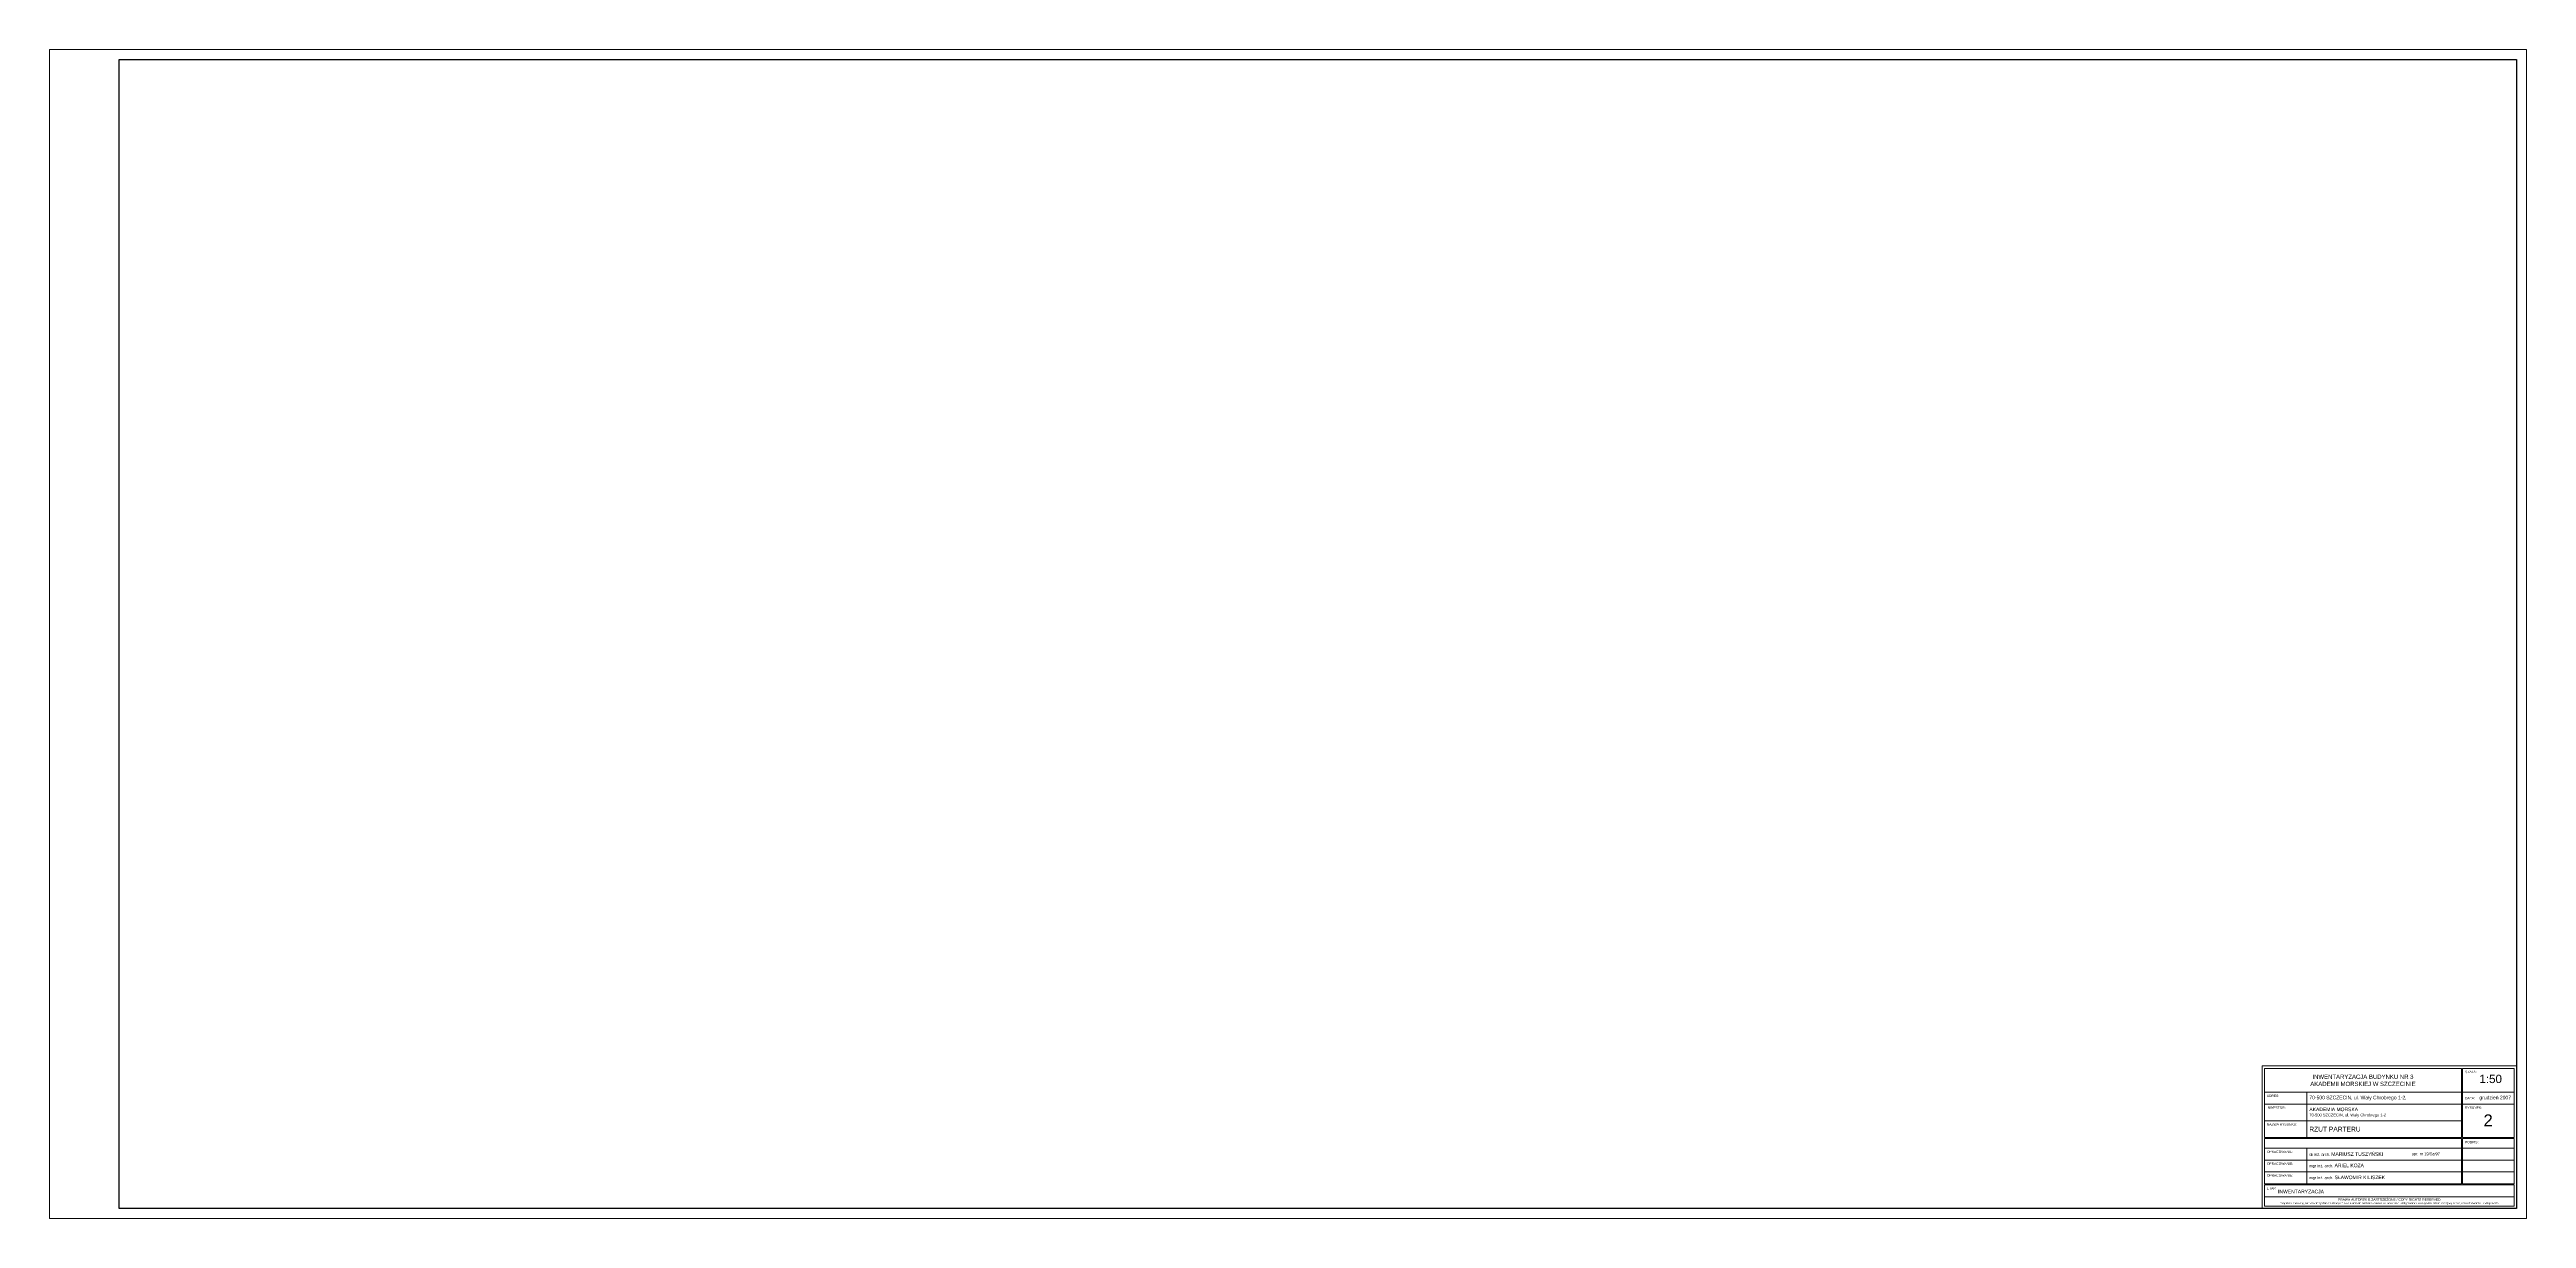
# Paper-space layout 'R02' of a CAD drawing. Header units: centimetres. Extents: x 0 to 1242, y 0 to 586.
import ezdxf

# ---------------------------------------------------------------- set-up
doc = ezdxf.new("R2010")
doc.units = ezdxf.units.CM
doc.header["$MEASUREMENT"] = 0
doc.layers.add('!tabelka', color=7, linetype='Continuous', lineweight=5)
doc.layers.add('RAMKA', color=7, linetype='Continuous', lineweight=25)
doc.styles.add('arial', font='arial.ttf')

psp = doc.layouts.new('R02')

# ---------------------------------------------------------------- linework, layer by layer
at = {"layer": '!tabelka'}
for p, q in [((1111, 40.7), (1111, 75.3)), ((1111, 75.3), (1209.8, 75.3)), ((1136.8, 75.3), (1209.8, 75.3)), ((1209.8, 40.7), (1209.8, 75.3)), ((1210.4, 75.3), (1236.2, 75.3)), ((1210.4, 75.3), (1236.2, 75.3)), ((1210.4, 75.3), (1210.4, 40.7)), ((1236.2, 75.3), (1236.2, 40.7)), ((1111, 63.3), (1209.8, 63.3)), ((1132.3, 40.7), (1132.3, 63.3)), ((1210.4, 63.3), (1236.2, 63.3)), ((1111, 57.4), (1209.8, 57.4)), ((1210.4, 57.4), (1236.2, 57.4)), ((1111, 49), (1209.8, 49)), ((1111, 40.7), (1209.8, 40.7)), ((1111, 40.1), (1111, 17.4)), ((1111, 40.1), (1209.8, 40.1)), ((1209.8, 17.4), (1209.8, 40.1)), ((1210.4, 40.7), (1236.2, 40.7)), ((1210.4, 17.4), (1210.4, 40.1)), ((1210.4, 40.1), (1236.2, 40.1)), ((1236.2, 40.1), (1236.2, 17.4)), ((1111, 35.3), (1209.8, 35.3)), ((1209.8, 29.3), (1111, 29.3)), ((1132.3, 17.4), (1132.3, 35.3)), ((1210.4, 35.3), (1236.2, 35.3)), ((1210.4, 29.3), (1236.2, 29.3)), ((1209.8, 23.4), (1111, 23.4)), ((1111, 17.4), (1209.8, 17.4)), ((1209.8, 17.4), (1111, 17.4)), ((1111, 16.9), (1111, 10.8)), ((1111, 16.9), (1236.2, 16.9)), ((1210.4, 23.4), (1236.2, 23.4)), ((1210.4, 17.4), (1236.2, 17.4)), ((1210.4, 17.4), (1236.2, 17.4)), ((1236.2, 16.9), (1236.2, 10.8)), ((1111, 10.8), (1111, 6.2)), ((1111, 10.8), (1236.2, 10.8)), ((1111, 6.2), (1236.2, 6.2)), ((1236.2, 10.8), (1236.2, 6.2))]:
    psp.add_line(p, q, dxfattribs=at)
psp.add_lwpolyline([(1109.8, 76.5), (1237.4, 76.5), (1237.4, 5), (1109.8, 5)], close=True, dxfattribs=at)
at = {"layer": 'RAMKA'}
psp.add_lwpolyline([(35, 581.4), (1237.4, 581.4), (1237.4, 5), (35, 5)], close=True, dxfattribs=at)

# ---------------------------------------------------------------- texts
at = {"layer": '!tabelka', "style": 'arial'}
for s, insert, char_height, width, attachment_point in [('ADRES:', (1112.2, 62.1), 1.19, 20.05, 1), ('INWENTARYZACJA BUDYNKU NR 3\\PAKADEMII MORSKIEJ W SZCZECINIE', (1160.4, 69.3), 2.148, 98.802, 5), ('{\\H0.6667x;SKALA:\\P\\pt15;\\H4x;   \\H0.875x; 1:50}', (1211.6, 74.1), 1.79, 24.614, 1), ('INWESTOR:', (1112.2, 56.2), 1.19, 20.05, 1), ('AKADEMIA MORSKA\\P{\\H0.8001x;70-500 SZCZECIN, ul. Wały Chrobrego 1-2}', (1133.5, 53.2), 1.79, 76.366, 4), ('70-500 SZCZECIN, ul. Wały Chrobrego 1-2, ', (1133.5, 60.4), 1.79, 76.366, 4), ('{\\H0.6667x;DATA:     }grudzień 2007', (1211.6, 60.4), 1.79, 26.889, 4), ('{\\H0.6667x;RYSUNEK:\\P\\P\\H5x;    2}', (1211.6, 56.2), 1.79, 23.42, 1), ('NAZWA RYSUNKU:', (1112.2, 47.8), 1.193, 20.05, 1), ('RZUT PARTERU', (1133.5, 44.8), 2.386, 76.366, 4), ('PODPIS:', (1211.6, 38.9), 1.19, 24.614, 1), ('OPRACOWANIE:', (1112.2, 34.1), 1.193, 24.614, 1), ('OPRACOWANIE:', (1112.2, 28.1), 1.193, 24.614, 1), ('{\\H0.8x;dr inż. arch. }MARIUSZ TUSZYŃSKI', (1133.5, 32.3), 1.79, 76.366, 4), ('{\\H0.8x;mgr inż. arch. }ARIEL KOZA', (1133.5, 26.4), 1.79, 76.366, 4), ('{\\H0.8x;upr. nr 19/Sz/97}', (1184.8, 32.2), 1.79, 76.366, 4), ('OPRACOWANIE:', (1112.2, 22.2), 1.193, 24.614, 1), ('ETAP:', (1112.2, 15.7), 1.19, 24.614, 1), ('INWENTARYZACJA', (1117.8, 13.5), 1.8, 76.366, 4), ('{\\H0.8x;mgr inż. arch. }SŁAWOMIR KILISZEK', (1133.5, 20.4), 1.79, 76.366, 4), ('PRAWA AUTORSKIE ZASTRZEŻONE / COPY RIGHTS RESERVED\\P{\\H0.7576x;Projekt ten chroniony jest prawem zgodnie z Ustawą o Prawie Autorskim. Wszelkie kopiowanie, powielanie, odstępowanie i dokonywanie zmian bez zgody autora jest niedozwolone i podlega karze}', (1173.6, 8.5), 1.1932, 125.205, 5)]:
    psp.add_mtext(s, dxfattribs=dict(at, insert=insert, char_height=char_height, width=width, attachment_point=attachment_point))

# ---------------------------------------------------------------- viewports
at = {"layer": 'RAMKA'}
psp.add_viewport(center=(621.2, 293.2), size=(1242.4, 586.417), view_center_point=(2567.9, 1613.1), view_height=2932.083, dxfattribs=at)

doc.saveas('drawing.dxf')
